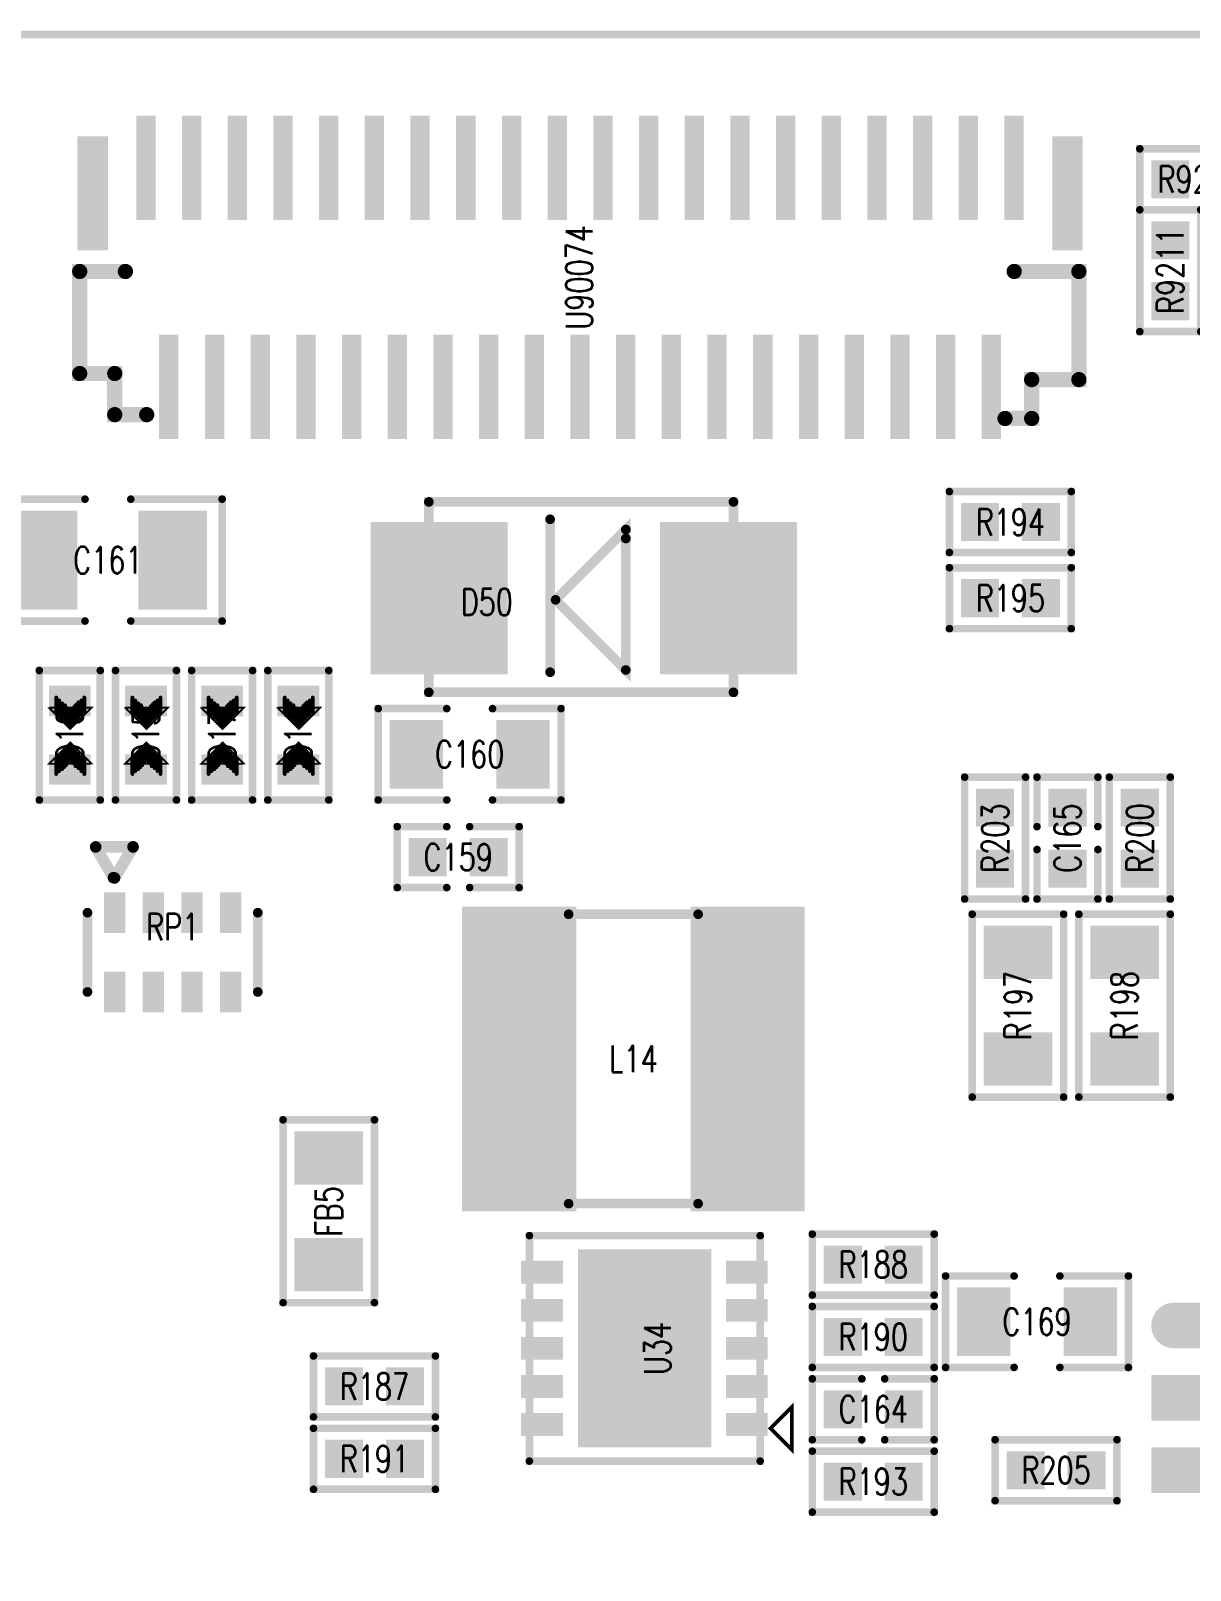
# Model space of a CAD drawing. Extents: x -4 to 157, y -7 to 87.
# Drawn here: x 39.59 to 54.81, y 66.34 to 86.55 of the extents above; entities that cross this region are included whole.
import ezdxf
from ezdxf.enums import TextEntityAlignment as Align

# ---------------------------------------------------------------- set-up
doc = ezdxf.new("R2010")
doc.units = 0
doc.linetypes.add('TRMIDX_0', pattern=[2, 1, 1])
doc.linetypes.add('TRMIDX_1', pattern=[2, 1, 1])
for name, color, linetype in [('BOARD_OUTLINE_00', 254, 'CONTINUOUS'), ('DRIL_PLTE_THRU_01', 3, 'CONTINUOUS'), ('DRIL_PLTE_THRU_02', 171, 'CONTINUOUS'), ('DRIL_PLTE_THRU_03', 222, 'CONTINUOUS'), ('DRIL_PLTE_THRU_04', 2, 'CONTINUOUS'), ('PADS_BOT', 56, 'CONTINUOUS'), ('PADS_INNER', 96, 'CONTINUOUS'), ('PADS_TOP', 96, 'CONTINUOUS'), ('PART_NAME_126', 6, 'CONTINUOUS'), ('PART_TOP_2DLINE_00', 255, 'CONTINUOUS'), ('PART_TOP_2DLINE_01', 255, 'CONTINUOUS'), ('PART_TOP_2DLINE_126', 255, 'CONTINUOUS'), ('PART_TOP_COPPER_01', 255, 'CONTINUOUS')]:
    doc.layers.add(name, color=color, linetype=linetype)
doc.styles.add('W0$05', font='simplex', dxfattribs={"width": 0.75})

# ---------------------------------------------------------------- blocks, each defined once
blk = doc.blocks.new('BOARD_5')
at = {"layer": 'BOARD_OUTLINE_00', "const_width": 0.1}
blk.add_lwpolyline([(0, -3.5, -0.414214), (3.5, 0), (156.51, 0, -0.414214), (160.01, -3.5), (160.01, -86.52, -0.414214), (156.51, -90.02), (3.5, -90.02, -0.414214), (0, -86.52)], format="xyb", close=True, dxfattribs=at)
blk = doc.blocks.new('SMOOTH_0$1')
at = {"const_width": 0.05}
blk.add_lwpolyline([(-0.025, 0, 1), (0.025, 0, 1)], format="xyb", close=True, dxfattribs=at)
blk = doc.blocks.new('PART_BODY_TOP_275')
at = {"layer": 'PART_TOP_2DLINE_126', "const_width": 0.1}
for points in [[(-0.15, 0.4), (-0.8, 0.4), (-0.8, -0.4), (-0.15, -0.4)], [(0.15, -0.4), (0.8, -0.4), (0.8, 0.4), (0.15, 0.4)]]:
    blk.add_lwpolyline(points, dxfattribs=at)
at = {"layer": 'PART_TOP_2DLINE_126'}
for p in [(-0.8, 0.4), (-0.15, 0.4), (0.15, 0.4), (0.8, 0.4), (-0.8, -0.4), (-0.15, -0.4), (0.15, -0.4), (0.8, -0.4)]:
    blk.add_blockref('SMOOTH_0$1', p, dxfattribs=at)
blk = doc.blocks.new('DRIL_HOLE_0')
blk.add_lwpolyline([(0, 0, 1), (0, 0, 1)], format="xyb", close=True)
blk = doc.blocks.new('PAD_0')
blk.add_lwpolyline([(0, 0, 1), (0, 0, 1)], format="xyb", close=True)
blk = doc.blocks.new('PAD_11')
at = {"const_width": 0.5}
blk.add_lwpolyline([(-0.25, 0), (0.25, 0)], dxfattribs=at)
blk = doc.blocks.new('STK_TOP_7')
at = {"layer": 'DRIL_PLTE_THRU_01'}
blk.add_blockref('DRIL_HOLE_0', (0, 0), dxfattribs=at)
at = {"layer": 'DRIL_PLTE_THRU_02'}
blk.add_blockref('DRIL_HOLE_0', (0, 0), dxfattribs=at)
at = {"layer": 'DRIL_PLTE_THRU_03'}
blk.add_blockref('DRIL_HOLE_0', (0, 0), dxfattribs=at)
at = {"layer": 'DRIL_PLTE_THRU_04'}
blk.add_blockref('DRIL_HOLE_0', (0, 0), dxfattribs=at)
at = {"layer": 'PADS_BOT'}
blk.add_blockref('PAD_0', (0, 0), dxfattribs=at)
at = {"layer": 'PADS_INNER'}
blk.add_blockref('PAD_0', (0, 0), dxfattribs=at)
at = {"layer": 'PADS_TOP'}
blk.add_blockref('PAD_11', (0, 0), dxfattribs=at)
blk = doc.blocks.new('SYM_TOP_5')
for name, p in [('PART_BODY_TOP_275', (0, 0)), ('STK_TOP_7', (-0.4, 0)), ('STK_TOP_7', (0.4, 0))]:
    blk.add_blockref(name, p)
blk = doc.blocks.new('PART_TOP_52')
blk.add_blockref('SYM_TOP_5', (0, 0))
at = {"layer": 'PART_NAME_126', "style": 'W0$05', "width": 0.75}
blk.add_text('C159', height=0.35, rotation=180, dxfattribs=at).set_placement((0, 0), align=Align.MIDDLE_CENTER)
blk = doc.blocks.new('PART_BODY_TOP_278')
at = {"layer": 'PART_TOP_2DLINE_126', "const_width": 0.1}
for points in [[(-0.3, 0.6), (-1.2, 0.6), (-1.2, -0.6), (-0.3, -0.6)], [(0.3, -0.6), (1.2, -0.6), (1.2, 0.6), (0.3, 0.6)]]:
    blk.add_lwpolyline(points, dxfattribs=at)
at = {"layer": 'PART_TOP_2DLINE_126'}
for p in [(-1.2, 0.6), (-0.3, 0.6), (0.3, 0.6), (1.2, 0.6), (-1.2, -0.6), (-0.3, -0.6), (0.3, -0.6), (1.2, -0.6)]:
    blk.add_blockref('SMOOTH_0$1', p, dxfattribs=at)
blk = doc.blocks.new('PAD_14')
at = {"const_width": 0.7}
blk.add_lwpolyline([(-0.45, 0), (0.45, 0)], dxfattribs=at)
blk = doc.blocks.new('STK_TOP_10')
at = {"layer": 'DRIL_PLTE_THRU_01'}
blk.add_blockref('DRIL_HOLE_0', (0, 0), dxfattribs=at)
at = {"layer": 'DRIL_PLTE_THRU_02'}
blk.add_blockref('DRIL_HOLE_0', (0, 0), dxfattribs=at)
at = {"layer": 'DRIL_PLTE_THRU_03'}
blk.add_blockref('DRIL_HOLE_0', (0, 0), dxfattribs=at)
at = {"layer": 'DRIL_PLTE_THRU_04'}
blk.add_blockref('DRIL_HOLE_0', (0, 0), dxfattribs=at)
at = {"layer": 'PADS_BOT'}
blk.add_blockref('PAD_0', (0, 0), dxfattribs=at)
at = {"layer": 'PADS_INNER'}
blk.add_blockref('PAD_0', (0, 0), dxfattribs=at)
at = {"layer": 'PADS_TOP', "rotation": 90}
blk.add_blockref('PAD_14', (0, 0), dxfattribs=at)
blk = doc.blocks.new('SYM_TOP_8')
for name, p in [('PART_BODY_TOP_278', (0, 0)), ('STK_TOP_10', (-0.7, 0)), ('STK_TOP_10', (0.7, 0))]:
    blk.add_blockref(name, p)
blk = doc.blocks.new('PART_TOP_53')
blk.add_blockref('SYM_TOP_8', (0, 0))
at = {"layer": 'PART_NAME_126', "style": 'W0$05', "width": 0.75}
blk.add_text('C160', height=0.35, rotation=180, dxfattribs=at).set_placement((0, 0), align=Align.MIDDLE_CENTER)
blk = doc.blocks.new('PART_BODY_TOP_280')
at = {"layer": 'PART_TOP_2DLINE_126', "const_width": 0.1}
for points in [[(-0.3, 0.8), (-1.5, 0.8), (-1.5, -0.8), (-0.3, -0.8)], [(0.3, 0.8), (1.5, 0.8), (1.5, -0.8), (0.3, -0.8)]]:
    blk.add_lwpolyline(points, dxfattribs=at)
at = {"layer": 'PART_TOP_2DLINE_126'}
for p in [(-1.5, 0.8), (-0.3, 0.8), (0.3, 0.8), (1.5, 0.8), (-1.5, -0.8), (-0.3, -0.8), (0.3, -0.8), (1.5, -0.8)]:
    blk.add_blockref('SMOOTH_0$1', p, dxfattribs=at)
blk = doc.blocks.new('PAD_15')
at = {"const_width": 0.9}
blk.add_lwpolyline([(-0.65, 0), (0.65, 0)], dxfattribs=at)
blk = doc.blocks.new('STK_TOP_12')
at = {"layer": 'DRIL_PLTE_THRU_01'}
blk.add_blockref('DRIL_HOLE_0', (0, 0), dxfattribs=at)
at = {"layer": 'DRIL_PLTE_THRU_02'}
blk.add_blockref('DRIL_HOLE_0', (0, 0), dxfattribs=at)
at = {"layer": 'DRIL_PLTE_THRU_03'}
blk.add_blockref('DRIL_HOLE_0', (0, 0), dxfattribs=at)
at = {"layer": 'DRIL_PLTE_THRU_04'}
blk.add_blockref('DRIL_HOLE_0', (0, 0), dxfattribs=at)
at = {"layer": 'PADS_BOT'}
blk.add_blockref('PAD_0', (0, 0), dxfattribs=at)
at = {"layer": 'PADS_INNER'}
blk.add_blockref('PAD_0', (0, 0), dxfattribs=at)
at = {"layer": 'PADS_TOP', "rotation": 90}
blk.add_blockref('PAD_15', (0, 0), dxfattribs=at)
blk = doc.blocks.new('SYM_TOP_10')
for name, p in [('STK_TOP_12', (-0.85, 0)), ('STK_TOP_12', (0.85, 0)), ('PART_BODY_TOP_280', (0, 0))]:
    blk.add_blockref(name, p)
blk = doc.blocks.new('PART_TOP_54')
blk.add_blockref('SYM_TOP_10', (0, 0))
at = {"layer": 'PART_NAME_126', "style": 'W0$05', "width": 0.75}
blk.add_text('C161', height=0.35, rotation=180, dxfattribs=at).set_placement((0, 0), align=Align.MIDDLE_CENTER)
blk = doc.blocks.new('PART_TOP_55')
blk.add_blockref('SYM_TOP_5', (0, 0))
at = {"layer": 'PART_NAME_126', "style": 'W0$05', "width": 0.75}
blk.add_text('C164', height=0.35, dxfattribs=at).set_placement((0, 0), align=Align.MIDDLE_CENTER)
blk = doc.blocks.new('PART_TOP_56')
blk.add_blockref('SYM_TOP_5', (0, 0))
at = {"layer": 'PART_NAME_126', "style": 'W0$05', "width": 0.75}
blk.add_text('C165', height=0.35, dxfattribs=at).set_placement((0, 0), align=Align.MIDDLE_CENTER)
blk = doc.blocks.new('PART_TOP_60')
blk.add_blockref('SYM_TOP_8', (0, 0))
at = {"layer": 'PART_NAME_126', "style": 'W0$05', "width": 0.75}
blk.add_text('C169', height=0.35, rotation=180, dxfattribs=at).set_placement((0, 0), align=Align.MIDDLE_CENTER)
blk = doc.blocks.new('SMOOTH_0$0254')
at = {"const_width": 0.0127}
blk.add_lwpolyline([(-0.00635, 0, 1), (0.00635, 0, 1)], format="xyb", close=True, dxfattribs=at)
blk = doc.blocks.new('SMOOTH_0$0508')
at = {"const_width": 0.0254}
blk.add_lwpolyline([(-0.0127, 0, 1), (0.0127, 0, 1)], format="xyb", close=True, dxfattribs=at)
blk = doc.blocks.new('PART_BODY_TOP_283')
at = {"layer": 'PART_TOP_2DLINE_126', "const_width": 0.1}
blk.add_lwpolyline([(0.85, -0.4), (0.85, 0.4), (-0.85, 0.4), (-0.85, -0.4)], close=True, dxfattribs=at)
at = {"layer": 'PART_TOP_COPPER_01', "linetype": 'TRMIDX_0', "const_width": 0.0508}
for points in [[(-0.3048, 0.1905), (-0.4953, 0.1905)], [(-0.2667, 0.1524), (-0.4572, 0.1524)], [(-0.2413, 0.1143), (-0.4318, 0.1143)], [(-0.2159, 0.0889), (-0.4064, 0.0889)], [(-0.1905, 0.0635), (-0.381, 0.0635)], [(-0.1524, 0.0381), (-0.3429, 0.0381)], [(-0.1397, -0.0127), (-0.3302, -0.0127)], [(-0.127, 0.0127), (-0.3175, 0.0127)], [(-0.3048, -0.1778), (-0.4953, -0.1778)], [(-0.2667, -0.1397), (-0.4572, -0.1397)], [(-0.2286, -0.1016), (-0.4191, -0.1016)], [(-0.2032, -0.0635), (-0.3937, -0.0635)], [(-0.1651, -0.0381), (-0.3556, -0.0381)]]:
    blk.add_lwpolyline(points, dxfattribs=at)
at = {"layer": 'PART_TOP_COPPER_01', "linetype": 'TRMIDX_0', "const_width": 0.0254}
for points in [[(-0.3556, -0.2667), (-0.08255, 0.00635), (-0.36195, 0.28575), (-0.36195, -0.254), (-0.3556, -0.254)], [(-0.3048, -0.1651), (-0.1397, 0), (-0.31115, 0.17145), (-0.31115, -0.1524), (-0.3048, -0.1524)]]:
    blk.add_lwpolyline(points, close=True, dxfattribs=at)
at = {"layer": 'PART_TOP_COPPER_01', "linetype": 'TRMIDX_1', "const_width": 0.0254}
for points in [[(0.3683, 0.2794), (0.09525, 0.00635), (0.37465, -0.27305), (0.37465, 0.2667), (0.3683, 0.2667)], [(0.3175, 0.1778), (0.1524, 0.0127), (0.32385, -0.15875), (0.32385, 0.1651), (0.3175, 0.1651)]]:
    blk.add_lwpolyline(points, close=True, dxfattribs=at)
at = {"layer": 'PART_TOP_COPPER_01', "linetype": 'TRMIDX_1', "const_width": 0.0508}
for points in [[(0.3175, 0.1905), (0.508, 0.1905)], [(0.1397, 0), (0.3302, 0)], [(0.1524, 0.0254), (0.3429, 0.0254)], [(0.1651, -0.0254), (0.3556, -0.0254)], [(0.1778, 0.0508), (0.3683, 0.0508)], [(0.2159, 0.0762), (0.4064, 0.0762)], [(0.2413, 0.1143), (0.4318, 0.1143)], [(0.2794, 0.1524), (0.4699, 0.1524)], [(0.2032, -0.0508), (0.3937, -0.0508)], [(0.2286, -0.0762), (0.4191, -0.0762)], [(0.254, -0.1016), (0.4445, -0.1016)], [(0.2794, -0.1397), (0.4699, -0.1397)], [(0.3175, -0.1778), (0.508, -0.1778)]]:
    blk.add_lwpolyline(points, dxfattribs=at)
at = {"layer": 'PART_TOP_2DLINE_126'}
for p in [(-0.85, 0.4), (0.85, 0.4), (-0.85, -0.4), (0.85, -0.4)]:
    blk.add_blockref('SMOOTH_0$1', p, dxfattribs=at)
at = {"layer": 'PART_TOP_COPPER_01'}
for name, p in [('SMOOTH_0$0508', (-0.4953, 0.1905)), ('SMOOTH_0$0254', (-0.36195, 0.28575)), ('SMOOTH_0$0508', (-0.3048, 0.1905)), ('SMOOTH_0$0508', (0.3175, 0.1905)), ('SMOOTH_0$0254', (0.3683, 0.2794)), ('SMOOTH_0$0254', (0.3683, 0.2667)), ('SMOOTH_0$0254', (0.37465, 0.2667)), ('SMOOTH_0$0508', (0.508, 0.1905)), ('SMOOTH_0$0508', (-0.4572, 0.1524)), ('SMOOTH_0$0508', (-0.4318, 0.1143)), ('SMOOTH_0$0508', (-0.4064, 0.0889)), ('SMOOTH_0$0508', (-0.381, 0.0635)), ('SMOOTH_0$0508', (-0.3429, 0.0381)), ('SMOOTH_0$0508', (-0.3302, -0.0127)), ('SMOOTH_0$0508', (-0.3175, 0.0127)), ('SMOOTH_0$0254', (-0.31115, 0.17145)), ('SMOOTH_0$0508', (-0.2667, 0.1524)), ('SMOOTH_0$0508', (-0.2413, 0.1143)), ('SMOOTH_0$0508', (-0.2159, 0.0889)), ('SMOOTH_0$0508', (-0.1905, 0.0635)), ('SMOOTH_0$0508', (-0.1524, 0.0381)), ('SMOOTH_0$0508', (-0.1397, -0.0127)), ('SMOOTH_0$0508', (-0.127, 0.0127)), ('SMOOTH_0$0254', (-0.1397, 0)), ('SMOOTH_0$0254', (-0.08255, 0.00635)), ('SMOOTH_0$0254', (0.09525, 0.00635)), ('SMOOTH_0$0508', (0.1397, 0)), ('SMOOTH_0$0508', (0.1524, 0.0254)), ('SMOOTH_0$0254', (0.1524, 0.0127)), ('SMOOTH_0$0508', (0.1651, -0.0254)), ('SMOOTH_0$0508', (0.1778, 0.0508)), ('SMOOTH_0$0508', (0.2159, 0.0762)), ('SMOOTH_0$0508', (0.2413, 0.1143)), ('SMOOTH_0$0508', (0.2794, 0.1524)), ('SMOOTH_0$0254', (0.3175, 0.1778)), ('SMOOTH_0$0254', (0.3175, 0.1651)), ('SMOOTH_0$0508', (0.3302, 0)), ('SMOOTH_0$0254', (0.32385, 0.1651)), ('SMOOTH_0$0508', (0.3429, 0.0254)), ('SMOOTH_0$0508', (0.3556, -0.0254)), ('SMOOTH_0$0508', (0.3683, 0.0508)), ('SMOOTH_0$0508', (0.4064, 0.0762)), ('SMOOTH_0$0508', (0.4318, 0.1143)), ('SMOOTH_0$0508', (0.4699, 0.1524)), ('SMOOTH_0$0508', (-0.4953, -0.1778)), ('SMOOTH_0$0508', (-0.4572, -0.1397)), ('SMOOTH_0$0508', (-0.4191, -0.1016)), ('SMOOTH_0$0508', (-0.3937, -0.0635)), ('SMOOTH_0$0508', (-0.3556, -0.0381)), ('SMOOTH_0$0508', (-0.3048, -0.1778)), ('SMOOTH_0$0254', (-0.31115, -0.1524)), ('SMOOTH_0$0254', (-0.3048, -0.1524)), ('SMOOTH_0$0254', (-0.3048, -0.1651)), ('SMOOTH_0$0508', (-0.2667, -0.1397)), ('SMOOTH_0$0508', (-0.2286, -0.1016)), ('SMOOTH_0$0508', (-0.2032, -0.0635)), ('SMOOTH_0$0508', (-0.1651, -0.0381)), ('SMOOTH_0$0508', (0.2032, -0.0508)), ('SMOOTH_0$0508', (0.2286, -0.0762)), ('SMOOTH_0$0508', (0.254, -0.1016)), ('SMOOTH_0$0508', (0.2794, -0.1397)), ('SMOOTH_0$0508', (0.3175, -0.1778)), ('SMOOTH_0$0254', (0.32385, -0.15875)), ('SMOOTH_0$0508', (0.3937, -0.0508)), ('SMOOTH_0$0508', (0.4191, -0.0762)), ('SMOOTH_0$0508', (0.4445, -0.1016)), ('SMOOTH_0$0508', (0.4699, -0.1397)), ('SMOOTH_0$0508', (0.508, -0.1778)), ('SMOOTH_0$0254', (-0.36195, -0.254)), ('SMOOTH_0$0254', (-0.3556, -0.254)), ('SMOOTH_0$0254', (-0.3556, -0.2667)), ('SMOOTH_0$0254', (0.37465, -0.27305))]:
    blk.add_blockref(name, p, dxfattribs=at)
blk = doc.blocks.new('PAD_18')
at = {"const_width": 0.4}
blk.add_lwpolyline([(-0.275, 0), (0.275, 0)], dxfattribs=at)
blk = doc.blocks.new('STK_TOP_15')
at = {"layer": 'DRIL_PLTE_THRU_01'}
blk.add_blockref('DRIL_HOLE_0', (0, 0), dxfattribs=at)
at = {"layer": 'DRIL_PLTE_THRU_02'}
blk.add_blockref('DRIL_HOLE_0', (0, 0), dxfattribs=at)
at = {"layer": 'DRIL_PLTE_THRU_03'}
blk.add_blockref('DRIL_HOLE_0', (0, 0), dxfattribs=at)
at = {"layer": 'DRIL_PLTE_THRU_04'}
blk.add_blockref('DRIL_HOLE_0', (0, 0), dxfattribs=at)
at = {"layer": 'PADS_BOT'}
blk.add_blockref('PAD_0', (0, 0), dxfattribs=at)
at = {"layer": 'PADS_INNER'}
blk.add_blockref('PAD_0', (0, 0), dxfattribs=at)
at = {"layer": 'PADS_TOP', "rotation": 90}
blk.add_blockref('PAD_18', (0, 0), dxfattribs=at)
blk = doc.blocks.new('SYM_TOP_13')
for name, p in [('PART_BODY_TOP_283', (0, 0)), ('STK_TOP_15', (-0.45, 0)), ('STK_TOP_15', (0.45, 0))]:
    blk.add_blockref(name, p)
blk = doc.blocks.new('PART_TOP_137')
blk.add_blockref('SYM_TOP_13', (0, 0))
at = {"layer": 'PART_NAME_126', "style": 'W0$05', "width": 0.75}
blk.add_text('D14', height=0.35, rotation=180, dxfattribs=at).set_placement((0, 0), align=Align.MIDDLE_CENTER)
blk = doc.blocks.new('PART_TOP_138')
blk.add_blockref('SYM_TOP_13', (0, 0))
at = {"layer": 'PART_NAME_126', "style": 'W0$05', "width": 0.75}
blk.add_text('D15', height=0.35, rotation=180, dxfattribs=at).set_placement((0, 0), align=Align.MIDDLE_CENTER)
blk = doc.blocks.new('PART_TOP_139')
blk.add_blockref('SYM_TOP_13', (0, 0))
at = {"layer": 'PART_NAME_126', "style": 'W0$05', "width": 0.75}
blk.add_text('D16', height=0.35, rotation=180, dxfattribs=at).set_placement((0, 0), align=Align.MIDDLE_CENTER)
blk = doc.blocks.new('PART_TOP_140')
blk.add_blockref('SYM_TOP_13', (0, 0))
at = {"layer": 'PART_NAME_126', "style": 'W0$05', "width": 0.75}
blk.add_text('D17', height=0.35, rotation=180, dxfattribs=at).set_placement((0, 0), align=Align.MIDDLE_CENTER)
blk = doc.blocks.new('SMOOTH_0$127')
at = {"const_width": 0.0635}
blk.add_lwpolyline([(-0.03175, 0, 1), (0.03175, 0, 1)], format="xyb", close=True, dxfattribs=at)
blk = doc.blocks.new('PART_BODY_TOP_284')
at = {"layer": 'PART_TOP_2DLINE_126', "const_width": 0.127}
blk.add_lwpolyline([(-0.336, -1.236), (3.664, -1.236), (3.664, 1.264), (-0.336, 1.264)], close=True, dxfattribs=at)
for points in [[(1.257, 1.036), (1.257, -0.972)], [(2.25, 0.785), (2.25, -0.943), (1.3285, -0.0215), (2.2515, 0.9015), (2.2515, 0.784)]]:
    blk.add_lwpolyline(points, dxfattribs=at)
at = {"layer": 'PART_TOP_2DLINE_126'}
for p in [(-0.336, 1.264), (3.664, 1.264), (1.257, 1.036), (2.25, 0.785), (2.2515, 0.9015), (2.2515, 0.784), (1.3285, -0.0215), (1.257, -0.972), (2.25, -0.943), (-0.336, -1.236), (3.664, -1.236)]:
    blk.add_blockref('SMOOTH_0$127', p, dxfattribs=at)
blk = doc.blocks.new('PAD_19')
at = {"const_width": 1.8}
blk.add_lwpolyline([(-1, 0), (1, 0)], dxfattribs=at)
blk = doc.blocks.new('STK_TOP_16')
at = {"layer": 'DRIL_PLTE_THRU_01'}
blk.add_blockref('DRIL_HOLE_0', (0, 0), dxfattribs=at)
at = {"layer": 'DRIL_PLTE_THRU_02'}
blk.add_blockref('DRIL_HOLE_0', (0, 0), dxfattribs=at)
at = {"layer": 'DRIL_PLTE_THRU_03'}
blk.add_blockref('DRIL_HOLE_0', (0, 0), dxfattribs=at)
at = {"layer": 'DRIL_PLTE_THRU_04'}
blk.add_blockref('DRIL_HOLE_0', (0, 0), dxfattribs=at)
at = {"layer": 'PADS_BOT'}
blk.add_blockref('PAD_0', (0, 0), dxfattribs=at)
at = {"layer": 'PADS_INNER'}
blk.add_blockref('PAD_0', (0, 0), dxfattribs=at)
at = {"layer": 'PADS_TOP', "rotation": 90}
blk.add_blockref('PAD_19', (0, 0), dxfattribs=at)
blk = doc.blocks.new('SYM_TOP_14')
for name, p in [('STK_TOP_16', (-0.2, 0)), ('STK_TOP_16', (3.6, 0)), ('PART_BODY_TOP_284', (0, 0))]:
    blk.add_blockref(name, p)
blk = doc.blocks.new('PART_TOP_174')
blk.add_blockref('SYM_TOP_14', (0, 0))
at = {"layer": 'PART_NAME_126', "style": 'W0$05', "width": 0.75}
blk.add_text('D50', height=0.35, dxfattribs=at).set_placement((0.425, -0.05), align=Align.MIDDLE_CENTER)
blk = doc.blocks.new('PART_BODY_TOP_289')
at = {"layer": 'PART_TOP_2DLINE_126', "const_width": 0.1}
blk.add_lwpolyline([(-1.2, 0.6), (1.2, 0.6), (1.2, -0.6), (-1.2, -0.6)], close=True, dxfattribs=at)
at = {"layer": 'PART_TOP_2DLINE_126'}
for p in [(-1.2, 0.6), (1.2, 0.6), (-1.2, -0.6), (1.2, -0.6)]:
    blk.add_blockref('SMOOTH_0$1', p, dxfattribs=at)
blk = doc.blocks.new('SYM_TOP_19')
for name, p in [('PART_BODY_TOP_289', (0, 0)), ('STK_TOP_10', (-0.7, 0)), ('STK_TOP_10', (0.7, 0))]:
    blk.add_blockref(name, p)
blk = doc.blocks.new('PART_TOP_188')
blk.add_blockref('SYM_TOP_19', (0, 0))
at = {"layer": 'PART_NAME_126', "style": 'W0$05', "width": 0.75}
blk.add_text('FB5', height=0.35, dxfattribs=at).set_placement((0, 0), align=Align.MIDDLE_CENTER)
blk = doc.blocks.new('PART_BODY_TOP_305')
at = {"layer": 'PART_TOP_2DLINE_126', "const_width": 0.127}
for points in [[(-0.849884, 1.89992), (0.849884, 1.89992)], [(-0.849884, -1.89992), (0.849884, -1.89992)]]:
    blk.add_lwpolyline(points, dxfattribs=at)
at = {"layer": 'PART_TOP_2DLINE_126'}
for p in [(-0.849884, 1.89992), (0.849884, 1.89992), (-0.849884, -1.89992), (0.849884, -1.89992)]:
    blk.add_blockref('SMOOTH_0$127', p, dxfattribs=at)
blk = doc.blocks.new('PAD_61')
at = {"const_width": 1.49987}
blk.add_lwpolyline([(-1.999996, 0), (1.999996, 0)], dxfattribs=at)
blk = doc.blocks.new('STK_TOP_54')
at = {"layer": 'DRIL_PLTE_THRU_01'}
blk.add_blockref('DRIL_HOLE_0', (0, 0), dxfattribs=at)
at = {"layer": 'DRIL_PLTE_THRU_02'}
blk.add_blockref('DRIL_HOLE_0', (0, 0), dxfattribs=at)
at = {"layer": 'DRIL_PLTE_THRU_03'}
blk.add_blockref('DRIL_HOLE_0', (0, 0), dxfattribs=at)
at = {"layer": 'DRIL_PLTE_THRU_04'}
blk.add_blockref('DRIL_HOLE_0', (0, 0), dxfattribs=at)
at = {"layer": 'PADS_BOT'}
blk.add_blockref('PAD_0', (0, 0), dxfattribs=at)
at = {"layer": 'PADS_INNER'}
blk.add_blockref('PAD_0', (0, 0), dxfattribs=at)
at = {"layer": 'PADS_TOP', "rotation": 90}
blk.add_blockref('PAD_61', (0, 0), dxfattribs=at)
blk = doc.blocks.new('SYM_TOP_35')
for name, p in [('STK_TOP_54', (-1.500124, 0)), ('STK_TOP_54', (1.500124, 0)), ('PART_BODY_TOP_305', (0, 0))]:
    blk.add_blockref(name, p)
blk = doc.blocks.new('PART_TOP_205')
blk.add_blockref('SYM_TOP_35', (0, 0))
at = {"layer": 'PART_NAME_126', "style": 'W0$05', "width": 0.75}
blk.add_text('L14', height=0.35, dxfattribs=at).set_placement((0, 0), align=Align.MIDDLE_CENTER)
blk = doc.blocks.new('PART_BODY_TOP_290')
at = {"layer": 'PART_TOP_2DLINE_126', "const_width": 0.1}
blk.add_lwpolyline([(-0.8, 0.4), (0.8, 0.4), (0.8, -0.4), (-0.8, -0.4)], close=True, dxfattribs=at)
at = {"layer": 'PART_TOP_2DLINE_126'}
for p in [(-0.8, 0.4), (0.8, 0.4), (-0.8, -0.4), (0.8, -0.4)]:
    blk.add_blockref('SMOOTH_0$1', p, dxfattribs=at)
blk = doc.blocks.new('SYM_TOP_20')
for name, p in [('PART_BODY_TOP_290', (0, 0)), ('STK_TOP_7', (-0.4, 0)), ('STK_TOP_7', (0.4, 0))]:
    blk.add_blockref(name, p)
blk = doc.blocks.new('PART_TOP_304')
blk.add_blockref('SYM_TOP_20', (0, 0))
at = {"layer": 'PART_NAME_126', "style": 'W0$05', "width": 0.75}
blk.add_text('R187', height=0.35, dxfattribs=at).set_placement((0, 0), align=Align.MIDDLE_CENTER)
blk = doc.blocks.new('PART_TOP_305')
blk.add_blockref('SYM_TOP_20', (0, 0))
at = {"layer": 'PART_NAME_126', "style": 'W0$05', "width": 0.75}
blk.add_text('R188', height=0.35, dxfattribs=at).set_placement((0, 0), align=Align.MIDDLE_CENTER)
blk = doc.blocks.new('PART_TOP_307')
blk.add_blockref('SYM_TOP_20', (0, 0))
at = {"layer": 'PART_NAME_126', "style": 'W0$05', "width": 0.75}
blk.add_text('R190', height=0.35, rotation=180, dxfattribs=at).set_placement((0, 0), align=Align.MIDDLE_CENTER)
blk = doc.blocks.new('PART_TOP_308')
blk.add_blockref('SYM_TOP_20', (0, 0))
at = {"layer": 'PART_NAME_126', "style": 'W0$05', "width": 0.75}
blk.add_text('R191', height=0.35, dxfattribs=at).set_placement((0, 0), align=Align.MIDDLE_CENTER)
blk = doc.blocks.new('PART_TOP_310')
blk.add_blockref('SYM_TOP_20', (0, 0))
at = {"layer": 'PART_NAME_126', "style": 'W0$05', "width": 0.75}
blk.add_text('R193', height=0.35, rotation=180, dxfattribs=at).set_placement((0, 0), align=Align.MIDDLE_CENTER)
blk = doc.blocks.new('PART_TOP_311')
blk.add_blockref('SYM_TOP_20', (0, 0))
at = {"layer": 'PART_NAME_126', "style": 'W0$05', "width": 0.75}
blk.add_text('R194', height=0.35, rotation=180, dxfattribs=at).set_placement((0, 0), align=Align.MIDDLE_CENTER)
blk = doc.blocks.new('PART_TOP_312')
blk.add_blockref('SYM_TOP_20', (0, 0))
at = {"layer": 'PART_NAME_126', "style": 'W0$05', "width": 0.75}
blk.add_text('R195', height=0.35, dxfattribs=at).set_placement((0, 0), align=Align.MIDDLE_CENTER)
blk = doc.blocks.new('PART_TOP_313')
blk.add_blockref('SYM_TOP_19', (0, 0))
at = {"layer": 'PART_NAME_126', "style": 'W0$05', "width": 0.75}
blk.add_text('R197', height=0.35, dxfattribs=at).set_placement((0, 0), align=Align.MIDDLE_CENTER)
blk = doc.blocks.new('PART_TOP_314')
blk.add_blockref('SYM_TOP_19', (0, 0))
at = {"layer": 'PART_NAME_126', "style": 'W0$05', "width": 0.75}
blk.add_text('R198', height=0.35, dxfattribs=at).set_placement((0, 0), align=Align.MIDDLE_CENTER)
blk = doc.blocks.new('PART_TOP_317')
blk.add_blockref('SYM_TOP_20', (0, 0))
at = {"layer": 'PART_NAME_126', "style": 'W0$05', "width": 0.75}
blk.add_text('R200', height=0.35, dxfattribs=at).set_placement((0, 0), align=Align.MIDDLE_CENTER)
blk = doc.blocks.new('PART_TOP_318')
blk.add_blockref('SYM_TOP_20', (0, 0))
at = {"layer": 'PART_NAME_126', "style": 'W0$05', "width": 0.75}
blk.add_text('R203', height=0.35, rotation=180, dxfattribs=at).set_placement((0, 0), align=Align.MIDDLE_CENTER)
blk = doc.blocks.new('PART_TOP_320')
blk.add_blockref('SYM_TOP_20', (0, 0))
at = {"layer": 'PART_NAME_126', "style": 'W0$05', "width": 0.75}
blk.add_text('R205', height=0.35, dxfattribs=at).set_placement((0, 0), align=Align.MIDDLE_CENTER)
blk = doc.blocks.new('SMOOTH_0$1524')
at = {"const_width": 0.0762}
blk.add_lwpolyline([(-0.0381, 0, 1), (0.0381, 0, 1)], format="xyb", close=True, dxfattribs=at)
blk = doc.blocks.new('PART_BODY_TOP_313')
at = {"layer": 'PART_TOP_2DLINE_126'}
for points, const_width in [([(-1.118108, 0.5207), (-1.118108, -0.5207)], 0.127), ([(1.118108, 0.5207), (1.118108, -0.5207)], 0.127), ([(0.76341, -0.976622), (0.519316, -1.384292)], 0.1524), ([(1.010806, -1.384292), (0.776872, -0.979924)], 0.1524), ([(0.519316, -1.384292), (1.010806, -1.384292)], 0.1524)]:
    blk.add_lwpolyline(points, dxfattribs=dict(at, const_width=const_width))
for name, p in [('SMOOTH_0$127', (-1.118108, 0.5207)), ('SMOOTH_0$127', (1.118108, 0.5207)), ('SMOOTH_0$127', (-1.118108, -0.5207)), ('SMOOTH_0$127', (1.118108, -0.5207)), ('SMOOTH_0$1524', (0.76341, -0.976622)), ('SMOOTH_0$1524', (0.776872, -0.979924)), ('SMOOTH_0$1524', (0.519316, -1.384292)), ('SMOOTH_0$1524', (0.519316, -1.384292)), ('SMOOTH_0$1524', (1.010806, -1.384292)), ('SMOOTH_0$1524', (1.010806, -1.384292))]:
    blk.add_blockref(name, p, dxfattribs=at)
blk = doc.blocks.new('PAD_69')
at = {"const_width": 0.2794}
blk.add_lwpolyline([(-0.2667, 0), (0.2667, 0)], dxfattribs=at)
blk = doc.blocks.new('STK_TOP_62')
at = {"layer": 'DRIL_PLTE_THRU_01'}
blk.add_blockref('DRIL_HOLE_0', (0, 0), dxfattribs=at)
at = {"layer": 'DRIL_PLTE_THRU_02'}
blk.add_blockref('DRIL_HOLE_0', (0, 0), dxfattribs=at)
at = {"layer": 'DRIL_PLTE_THRU_03'}
blk.add_blockref('DRIL_HOLE_0', (0, 0), dxfattribs=at)
at = {"layer": 'DRIL_PLTE_THRU_04'}
blk.add_blockref('DRIL_HOLE_0', (0, 0), dxfattribs=at)
at = {"layer": 'PADS_BOT'}
blk.add_blockref('PAD_0', (0, 0), dxfattribs=at)
at = {"layer": 'PADS_INNER'}
blk.add_blockref('PAD_0', (0, 0), dxfattribs=at)
at = {"layer": 'PADS_TOP', "rotation": 90}
blk.add_blockref('PAD_69', (0, 0), dxfattribs=at)
blk = doc.blocks.new('SYM_TOP_43')
for name, p in [('STK_TOP_62', (-0.762, 0.5207)), ('STK_TOP_62', (-0.254, 0.5207)), ('STK_TOP_62', (0.254, 0.5207)), ('STK_TOP_62', (0.762, 0.5207)), ('PART_BODY_TOP_313', (0, 0)), ('STK_TOP_62', (-0.762, -0.5207)), ('STK_TOP_62', (-0.254, -0.5207)), ('STK_TOP_62', (0.254, -0.5207)), ('STK_TOP_62', (0.762, -0.5207))]:
    blk.add_blockref(name, p)
blk = doc.blocks.new('PART_TOP_391')
blk.add_blockref('SYM_TOP_43', (0, 0))
at = {"layer": 'PART_NAME_126', "style": 'W0$05', "width": 0.75}
blk.add_text('RP1', height=0.35, rotation=180, dxfattribs=at).set_placement((0, -0.336546), align=Align.MIDDLE_CENTER)
blk = doc.blocks.new('SMOOTH_0$05')
at = {"const_width": 0.025}
blk.add_lwpolyline([(-0.0125, 0, 1), (0.0125, 0, 1)], format="xyb", close=True, dxfattribs=at)
blk = doc.blocks.new('PART_BODY_TOP_315')
at = {"layer": 'PART_TOP_2DLINE_00'}
for points, const_width in [([(-1.48, 1.515), (1.48, 1.515), (1.48, -1.515), (-1.48, -1.515)], 0.1), ([(-1.05, -1.65), (-1.33, -1.93), (-0.77, -1.93)], 0.05)]:
    blk.add_lwpolyline(points, close=True, dxfattribs=dict(at, const_width=const_width))
for name, p in [('SMOOTH_0$1', (-1.48, 1.515)), ('SMOOTH_0$1', (1.48, 1.515)), ('SMOOTH_0$1', (-1.48, -1.515)), ('SMOOTH_0$1', (1.48, -1.515)), ('SMOOTH_0$05', (-1.05, -1.65)), ('SMOOTH_0$05', (-1.33, -1.93)), ('SMOOTH_0$05', (-0.77, -1.93))]:
    blk.add_blockref(name, p, dxfattribs=at)
blk = doc.blocks.new('PAD_72')
at = {"const_width": 0.3}
blk.add_lwpolyline([(-0.275, 0), (0.275, 0)], dxfattribs=at)
blk = doc.blocks.new('STK_TOP_65')
at = {"layer": 'DRIL_PLTE_THRU_01'}
blk.add_blockref('DRIL_HOLE_0', (0, 0), dxfattribs=at)
at = {"layer": 'DRIL_PLTE_THRU_02'}
blk.add_blockref('DRIL_HOLE_0', (0, 0), dxfattribs=at)
at = {"layer": 'DRIL_PLTE_THRU_03'}
blk.add_blockref('DRIL_HOLE_0', (0, 0), dxfattribs=at)
at = {"layer": 'DRIL_PLTE_THRU_04'}
blk.add_blockref('DRIL_HOLE_0', (0, 0), dxfattribs=at)
at = {"layer": 'PADS_BOT'}
blk.add_blockref('PAD_0', (0, 0), dxfattribs=at)
at = {"layer": 'PADS_INNER'}
blk.add_blockref('PAD_0', (0, 0), dxfattribs=at)
at = {"layer": 'PADS_TOP', "rotation": 90}
blk.add_blockref('PAD_72', (0, 0), dxfattribs=at)
blk = doc.blocks.new('PAD_73')
at = {"const_width": 1.75}
blk.add_lwpolyline([(-1.3, 0), (1.3, 0)], dxfattribs=at)
blk = doc.blocks.new('STK_TOP_66')
at = {"layer": 'DRIL_PLTE_THRU_01'}
blk.add_blockref('DRIL_HOLE_0', (0, 0), dxfattribs=at)
at = {"layer": 'DRIL_PLTE_THRU_02'}
blk.add_blockref('DRIL_HOLE_0', (0, 0), dxfattribs=at)
at = {"layer": 'DRIL_PLTE_THRU_03'}
blk.add_blockref('DRIL_HOLE_0', (0, 0), dxfattribs=at)
at = {"layer": 'DRIL_PLTE_THRU_04'}
blk.add_blockref('DRIL_HOLE_0', (0, 0), dxfattribs=at)
at = {"layer": 'PADS_BOT'}
blk.add_blockref('PAD_0', (0, 0), dxfattribs=at)
at = {"layer": 'PADS_INNER'}
blk.add_blockref('PAD_0', (0, 0), dxfattribs=at)
at = {"layer": 'PADS_TOP'}
blk.add_blockref('PAD_73', (0, 0), dxfattribs=at)
blk = doc.blocks.new('SYM_TOP_45')
for name, p in [('STK_TOP_65', (-1, 1.35)), ('STK_TOP_65', (-0.5, 1.35)), ('STK_TOP_65', (0, 1.35)), ('STK_TOP_65', (0.5, 1.35)), ('STK_TOP_65', (1, 1.35)), ('PART_BODY_TOP_315', (0, 0)), ('STK_TOP_66', (0, 0)), ('STK_TOP_65', (-1, -1.34)), ('STK_TOP_65', (-0.5, -1.34)), ('STK_TOP_65', (0, -1.34)), ('STK_TOP_65', (0.5, -1.34)), ('STK_TOP_65', (1, -1.34))]:
    blk.add_blockref(name, p)
blk = doc.blocks.new('PART_TOP_419')
blk.add_blockref('SYM_TOP_45', (0, 0))
at = {"layer": 'PART_NAME_126', "style": 'W0$05', "width": 0.75}
blk.add_text('U34', height=0.35, dxfattribs=at).set_placement((0, -0.165), align=Align.MIDDLE_CENTER)
blk = doc.blocks.new('PART_BODY_TOP_316')
at = {"layer": 'PART_TOP_2DLINE_01', "const_width": 0.127}
blk.add_lwpolyline([(-1.5, -0.25, 1), (-1.5, 0.25), (-1.5, 0.547), (1.5, 0.547), (1.5, -0.521), (-1.5, -0.521)], format="xyb", close=True, dxfattribs=at)
at = {"layer": 'PART_TOP_2DLINE_01'}
for p in [(-1.5, 0.547), (1.5, 0.547), (-1.5, 0.25), (-1.5, -0.25), (-1.5, -0.521), (1.5, -0.521)]:
    blk.add_blockref('SMOOTH_0$127', p, dxfattribs=at)
blk = doc.blocks.new('PAD_74')
at = {"const_width": 0.3}
blk.add_lwpolyline([(-0.25, -0.15), (0.25, -0.15, 1), (0.25, 0.15), (-0.25, 0.15, 1)], format="xyb", close=True, dxfattribs=at)
blk = doc.blocks.new('STK_TOP_68')
at = {"layer": 'DRIL_PLTE_THRU_01'}
blk.add_blockref('DRIL_HOLE_0', (0, 0), dxfattribs=at)
at = {"layer": 'DRIL_PLTE_THRU_02'}
blk.add_blockref('DRIL_HOLE_0', (0, 0), dxfattribs=at)
at = {"layer": 'DRIL_PLTE_THRU_03'}
blk.add_blockref('DRIL_HOLE_0', (0, 0), dxfattribs=at)
at = {"layer": 'DRIL_PLTE_THRU_04'}
blk.add_blockref('DRIL_HOLE_0', (0, 0), dxfattribs=at)
at = {"layer": 'PADS_BOT'}
blk.add_blockref('PAD_0', (0, 0), dxfattribs=at)
at = {"layer": 'PADS_INNER'}
blk.add_blockref('PAD_0', (0, 0), dxfattribs=at)
at = {"layer": 'PADS_TOP', "rotation": 90}
blk.add_blockref('PAD_74', (0, 0), dxfattribs=at)
blk = doc.blocks.new('PAD_75')
at = {"const_width": 0.6}
blk.add_lwpolyline([(-0.55, 0), (0.55, 0)], dxfattribs=at)
blk = doc.blocks.new('STK_TOP_67')
at = {"layer": 'DRIL_PLTE_THRU_01'}
blk.add_blockref('DRIL_HOLE_0', (0, 0), dxfattribs=at)
at = {"layer": 'DRIL_PLTE_THRU_02'}
blk.add_blockref('DRIL_HOLE_0', (0, 0), dxfattribs=at)
at = {"layer": 'DRIL_PLTE_THRU_03'}
blk.add_blockref('DRIL_HOLE_0', (0, 0), dxfattribs=at)
at = {"layer": 'DRIL_PLTE_THRU_04'}
blk.add_blockref('DRIL_HOLE_0', (0, 0), dxfattribs=at)
at = {"layer": 'PADS_BOT'}
blk.add_blockref('PAD_0', (0, 0), dxfattribs=at)
at = {"layer": 'PADS_INNER'}
blk.add_blockref('PAD_0', (0, 0), dxfattribs=at)
at = {"layer": 'PADS_TOP', "rotation": 90}
blk.add_blockref('PAD_75', (0, 0), dxfattribs=at)
blk = doc.blocks.new('SYM_TOP_46')
for name, p in [('STK_TOP_67', (-0.95, 1.39999)), ('STK_TOP_67', (0.95, 1.39999)), ('PART_BODY_TOP_316', (0, 0)), ('STK_TOP_67', (-0.000002, -1.4)), ('STK_TOP_67', (0.95, -1.4)), ('STK_TOP_68', (-0.95, -1.4))]:
    blk.add_blockref(name, p)
blk = doc.blocks.new('PART_TOP_420')
blk.add_blockref('SYM_TOP_46', (0, 0))
at = {"layer": 'PART_NAME_126', "style": 'W0$05', "width": 0.75}
blk.add_text('U35', height=0.35, rotation=180, dxfattribs=at).set_placement((0, 0), align=Align.MIDDLE_CENTER)
blk = doc.blocks.new('SMOOTH_0$2')
at = {"const_width": 0.1}
blk.add_lwpolyline([(-0.05, 0, 1), (0.05, 0, 1)], format="xyb", close=True, dxfattribs=at)
blk = doc.blocks.new('PART_BODY_TOP_337')
at = {"layer": 'PART_TOP_2DLINE_01', "const_width": 0.2}
for points in [[(-3.24, 11.39), (-3.24, 11.81), (-2.7, 11.81), (-2.7, 12.27), (-1.36, 12.27), (-1.36, 11.67)], [(-3.29, 0.12), (-3.29, -0.23), (-2.78, -0.23), (-2.78, -0.85), (-1.36, -0.85), (-1.36, 0)]]:
    blk.add_lwpolyline(points, dxfattribs=at)
at = {"layer": 'PART_TOP_2DLINE_01'}
for p in [(-2.7, 12.27), (-1.36, 12.27), (-3.24, 11.81), (-2.7, 11.81), (-1.36, 11.67), (-3.24, 11.39), (-3.29, 0.12), (-1.36, 0), (-3.29, -0.23), (-2.78, -0.23), (-2.78, -0.85), (-1.36, -0.85)]:
    blk.add_blockref('SMOOTH_0$2', p, dxfattribs=at)
blk = doc.blocks.new('PAD_96')
at = {"const_width": 0.254}
blk.add_lwpolyline([(-0.6858, 0), (0.6858, 0)], dxfattribs=at)
blk = doc.blocks.new('STK_TOP_98')
at = {"layer": 'DRIL_PLTE_THRU_01'}
blk.add_blockref('DRIL_HOLE_0', (0, 0), dxfattribs=at)
at = {"layer": 'DRIL_PLTE_THRU_02'}
blk.add_blockref('DRIL_HOLE_0', (0, 0), dxfattribs=at)
at = {"layer": 'DRIL_PLTE_THRU_03'}
blk.add_blockref('DRIL_HOLE_0', (0, 0), dxfattribs=at)
at = {"layer": 'DRIL_PLTE_THRU_04'}
blk.add_blockref('DRIL_HOLE_0', (0, 0), dxfattribs=at)
at = {"layer": 'PADS_BOT'}
blk.add_blockref('PAD_0', (0, 0), dxfattribs=at)
at = {"layer": 'PADS_INNER'}
blk.add_blockref('PAD_0', (0, 0), dxfattribs=at)
at = {"layer": 'PADS_TOP'}
blk.add_blockref('PAD_96', (0, 0), dxfattribs=at)
blk = doc.blocks.new('PAD_37')
at = {"const_width": 0.4}
blk.add_lwpolyline([(-0.75, 0), (0.75, 0)], dxfattribs=at)
blk = doc.blocks.new('STK_TOP_99')
at = {"layer": 'DRIL_PLTE_THRU_01'}
blk.add_blockref('DRIL_HOLE_0', (0, 0), dxfattribs=at)
at = {"layer": 'DRIL_PLTE_THRU_02'}
blk.add_blockref('DRIL_HOLE_0', (0, 0), dxfattribs=at)
at = {"layer": 'DRIL_PLTE_THRU_03'}
blk.add_blockref('DRIL_HOLE_0', (0, 0), dxfattribs=at)
at = {"layer": 'DRIL_PLTE_THRU_04'}
blk.add_blockref('DRIL_HOLE_0', (0, 0), dxfattribs=at)
at = {"layer": 'PADS_BOT'}
blk.add_blockref('PAD_0', (0, 0), dxfattribs=at)
at = {"layer": 'PADS_INNER'}
blk.add_blockref('PAD_0', (0, 0), dxfattribs=at)
at = {"layer": 'PADS_TOP'}
blk.add_blockref('PAD_37', (0, 0), dxfattribs=at)
blk = doc.blocks.new('SYM_TOP_67')
for name, p in [('PART_BODY_TOP_337', (0, 0)), ('STK_TOP_99', (-0.3348, 12.1)), ('STK_TOP_98', (0, 11.4)), ('STK_TOP_98', (-2.8748, 11.1)), ('STK_TOP_98', (0, 10.8)), ('STK_TOP_98', (-2.8748, 10.5)), ('STK_TOP_98', (0, 10.2)), ('STK_TOP_98', (-2.8748, 9.9)), ('STK_TOP_98', (0, 9.6)), ('STK_TOP_98', (-2.8748, 9.3)), ('STK_TOP_98', (0, 9)), ('STK_TOP_98', (-2.8748, 8.7)), ('STK_TOP_98', (0, 8.4)), ('STK_TOP_98', (-2.8748, 8.1)), ('STK_TOP_98', (0, 7.8)), ('STK_TOP_98', (-2.8748, 7.5)), ('STK_TOP_98', (0, 7.2)), ('STK_TOP_98', (-2.8748, 6.9)), ('STK_TOP_98', (0, 6.6)), ('STK_TOP_98', (-2.8748, 6.3)), ('STK_TOP_98', (0, 6)), ('STK_TOP_98', (-2.8748, 5.7)), ('STK_TOP_98', (0, 5.4)), ('STK_TOP_98', (-2.8748, 5.1)), ('STK_TOP_98', (0, 4.8)), ('STK_TOP_98', (-2.8748, 4.5)), ('STK_TOP_98', (0, 4.2)), ('STK_TOP_98', (-2.8748, 3.9)), ('STK_TOP_98', (0, 3.6)), ('STK_TOP_98', (-2.8748, 3.3)), ('STK_TOP_98', (0, 3)), ('STK_TOP_98', (-2.8748, 2.7)), ('STK_TOP_98', (0, 2.4)), ('STK_TOP_98', (-2.8748, 2.1)), ('STK_TOP_98', (0, 1.8)), ('STK_TOP_98', (-2.8748, 1.5)), ('STK_TOP_98', (0, 1.2)), ('STK_TOP_98', (-2.8748, 0.9)), ('STK_TOP_98', (0, 0.6)), ('STK_TOP_98', (-2.8748, 0.3)), ('STK_TOP_98', (0, 0)), ('STK_TOP_99', (-0.3348, -0.7))]:
    blk.add_blockref(name, p)
blk = doc.blocks.new('PART_TOP_455')
blk.add_blockref('SYM_TOP_67', (0, 0))
at = {"layer": 'PART_NAME_126', "style": 'W0$05', "width": 0.75}
blk.add_text('U90074', height=0.35, dxfattribs=at).set_placement((-1.4374, 5.71), align=Align.MIDDLE_CENTER)
blk = doc.blocks.new('PART_TOP_456')
blk.add_blockref('SYM_TOP_20', (0, 0))
at = {"layer": 'PART_NAME_126', "style": 'W0$05', "width": 0.75}
blk.add_text('R9210', height=0.35, rotation=180, dxfattribs=at).set_placement((0, 0), align=Align.MIDDLE_CENTER)
blk = doc.blocks.new('PART_TOP_457')
blk.add_blockref('SYM_TOP_20', (0, 0))
at = {"layer": 'PART_NAME_126', "style": 'W0$05', "width": 0.75}
blk.add_text('R9211', height=0.35, dxfattribs=at).set_placement((0, 0), align=Align.MIDDLE_CENTER)

msp = doc.modelspace()

# ---------------------------------------------------------------- block references
for name, p in [('BOARD_5', (-3.5, 86.5)), ('PART_TOP_174', (45.15, 79.1)), ('PART_TOP_312', (52.45, 79.1)), ('PART_TOP_205', (47.5, 73.05)), ('PART_TOP_305', (50.65, 70.35)), ('PART_TOP_304', (44.1, 68.75)), ('PART_TOP_55', (50.65, 68.45)), ('PART_TOP_308', (44.1, 67.8)), ('PART_TOP_320', (53.05, 67.65))]:
    msp.add_blockref(name, p)
for name, p, rotation in [('PART_TOP_455', (52.5, 84.75), 90), ('PART_TOP_456', (54.95, 84.6), 180), ('PART_TOP_457', (54.55, 83.4), 90), ('PART_TOP_54', (40.6, 79.6), 180), ('PART_TOP_311', (52.45, 80.1), 180), ('PART_TOP_139', (40.1, 77.3), 270), ('PART_TOP_138', (41.1, 77.3), 270), ('PART_TOP_140', (42.1, 77.3), 270), ('PART_TOP_137', (43.1, 77.3), 270), ('PART_TOP_53', (45.35, 77.05), 180), ('PART_TOP_318', (52.25, 75.95), 270), ('PART_TOP_56', (53.2, 75.95), 90), ('PART_TOP_317', (54.15, 75.95), 90), ('PART_TOP_52', (45.2, 75.7), 180), ('PART_TOP_391', (41.45, 74.45), 180), ('PART_TOP_313', (52.55, 73.75), 90), ('PART_TOP_314', (53.95, 73.75), 90), ('PART_TOP_188', (43.5, 71.05), 90), ('PART_TOP_419', (47.65, 69.25), 90), ('PART_TOP_60', (52.8, 69.6), 180), ('PART_TOP_420', (56.25, 68.6), 270), ('PART_TOP_307', (50.65, 69.4), 180), ('PART_TOP_310', (50.65, 67.5), 180)]:
    msp.add_blockref(name, p, dxfattribs=dict(rotation=rotation))

doc.saveas('drawing.dxf')
